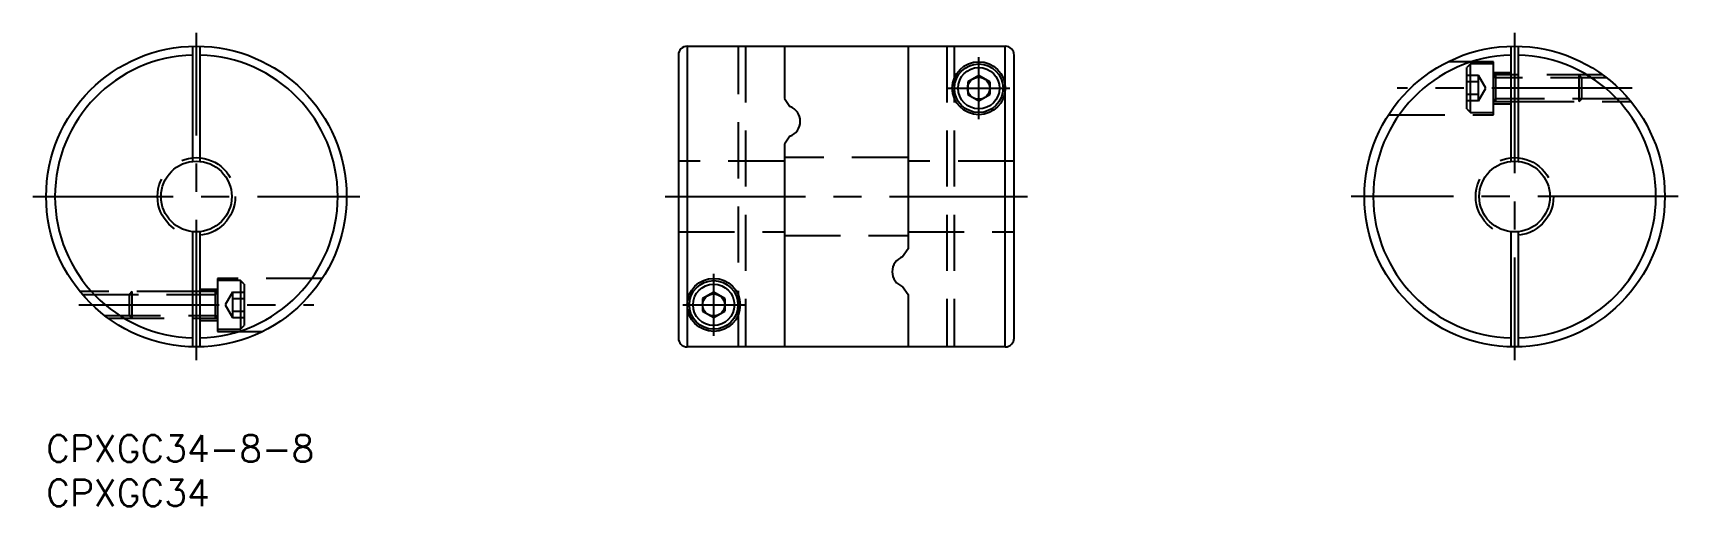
# Model space of a CAD drawing. Extents: x -1 to 185, y -8 to 45.
import ezdxf

# ---------------------------------------------------------------- set-up
doc = ezdxf.new("R2010")
doc.units = 0
doc.header["$LTSCALE"] = 0.5
doc.linetypes.add('CENTER', pattern=[50.8, 31.75, -6.35, 6.35, -6.35])
doc.linetypes.add('DASHED', pattern=[19.05, 12.7, -6.35])
for name, color, linetype in [('MSM_CENTER', 1, 'CENTER'), ('MSM_CONTINUOUS', 7, 'CONTINUOUS'), ('MSM_DASHED', 4, 'DASHED'), ('MSM_NARROW', 5, 'CONTINUOUS'), ('MSM_PART_NUMBER', 7, 'CONTINUOUS')]:
    doc.layers.add(name, color=color, linetype=linetype)
doc.styles.get("Standard").update_dxf_attribs({"font": 'txt.shx', "height": 3, "bigfont": 'bigfont.shx'})

# ---------------------------------------------------------------- blocks, each defined once
blk = doc.blocks.new('*U18')
at = {"layer": 'MSM_PART_NUMBER'}
blk.add_text('CPXGC34-8-8', height=3, dxfattribs=at).set_placement((0, -3))
blk = doc.blocks.new('*U19')
at = {"layer": 'MSM_PART_NUMBER'}
blk.add_text('CPXGC34', height=3, dxfattribs=at).set_placement((0, -8))

msp = doc.modelspace()

# ---------------------------------------------------------------- linework, layer by layer
at = {"layer": 'MSM_CENTER'}
for p, q in [((17, 8.5), (17, 45.5)), ((166.17, 45.5), (166.17, 8.5)), ((105.54, 35.75), (105.54, 42.75)), ((102.04, 39.25), (109.04, 39.25)), ((179.46, 39.25), (152.89, 39.25)), ((-1.5, 27), (35.5, 27)), ((70.04, 27), (111.04, 27)), ((184.67, 27), (147.67, 27)), ((75.54, 11.25), (75.54, 18.25)), ((3.71, 14.75), (30.29, 14.75)), ((72.04, 14.75), (79.04, 14.75))]:
    msp.add_line(p, q, dxfattribs=at)
at = {"layer": 'MSM_CONTINUOUS'}
for p, q in [((16.6, 30.98), (16.6, 44)), ((17.4, 44), (17.4, 30.98)), ((71.54, 43), (71.54, 11)), ((72.54, 44), (108.54, 44)), ((72.54, 44), (72.54, 10)), ((83.54, 44), (83.54, 38.07)), ((97.54, 44), (97.54, 21.07)), ((108.54, 10), (108.54, 44)), ((109.54, 11), (109.54, 43)), ((165.77, 30.98), (165.77, 44)), ((166.57, 44), (166.57, 30.98)), ((158.64, 42.24), (158.66, 42.25)), ((105.54, 40.69), (104.29, 39.97)), ((104.29, 39.97), (104.29, 38.53)), ((106.79, 39.97), (105.54, 40.69)), ((106.79, 39.97), (106.79, 38.53)), ((166.57, 40.75), (165.77, 40.75)), ((83.54, 38.07), (84.15, 37.19)), ((104.29, 38.53), (105.54, 37.81)), ((105.54, 37.81), (106.79, 38.53)), ((165.77, 37.75), (166.57, 37.75)), ((84.15, 33.81), (83.54, 32.93)), ((83.54, 32.93), (83.54, 10)), ((16.6, 10), (16.6, 23.02)), ((17.4, 23.02), (17.4, 10)), ((165.77, 10), (165.77, 23.02)), ((166.57, 23.02), (166.57, 10)), ((97.54, 21.07), (96.92, 20.19)), ((96.92, 16.81), (97.54, 15.93)), ((17.4, 16.25), (16.6, 16.25)), ((75.54, 16.19), (74.29, 15.47)), ((74.29, 15.47), (74.29, 14.03)), ((76.79, 15.47), (75.54, 16.19)), ((76.79, 15.47), (76.79, 14.03)), ((97.54, 15.93), (97.54, 10)), ((16.6, 13.25), (17.4, 13.25)), ((74.29, 14.03), (75.54, 13.31)), ((75.54, 13.31), (76.79, 14.03)), ((24.54, 11.76), (24.51, 11.75)), ((108.54, 10), (72.54, 10))]:
    msp.add_line(p, q, dxfattribs=at)
for centre, radius in [((17, 27), 17), ((166.17, 27), 17), ((105.54, 39.25), 3), ((105.54, 39.25), 2.75), ((105.54, 39.25), 2.34), ((105.54, 39.25), 1.25), ((17, 27), 4), ((166.17, 27), 4), ((75.54, 14.75), 3), ((75.54, 14.75), 2.75), ((75.54, 14.75), 2.34), ((75.54, 14.75), 1.25)]:
    msp.add_circle(centre, radius, dxfattribs=at)
for centre, radius, start, end in [((17, 27), 16, 91.4325, 268.5675), ((17, 27), 16, 271.4325, 88.5675), ((72.55, 42.99), 1.01, 90.4867, 179.5302), ((108.54, 43), 1, 359.9904, 89.9928), ((166.17, 27), 16, 91.4325, 268.5675), ((166.17, 27), 16, 271.4325, 88.5675), ((83.54, 35.5), 1.8, 290, 70), ((97.54, 18.5), 1.8, 110, 250), ((72.54, 11), 1, 179.9915, 269.9917), ((108.52, 11.01), 1.01, 270.7858, 359.231)]:
    msp.add_arc(centre, radius, start, end, dxfattribs=at)
at = {"layer": 'MSM_DASHED'}
for p, q in [((78.34, 10), (78.34, 44)), ((79.14, 44), (79.14, 10)), ((101.94, 44), (101.94, 10)), ((102.74, 44), (102.74, 10)), ((163.77, 42.25), (158.66, 42.25)), ((161.19, 42), (160.77, 41.59)), ((160.77, 36.91), (160.77, 41.59)), ((163.77, 42), (161.19, 42)), ((161.19, 36.5), (161.19, 42)), ((163.77, 36.25), (163.77, 42.25)), ((165.77, 41), (163.77, 41)), ((162.07, 40.69), (160.77, 40.69)), ((162.07, 39.97), (160.77, 39.97)), ((162.07, 37.81), (162.07, 40.69)), ((162.91, 39.25), (162.07, 40.69)), ((162.07, 37.81), (162.91, 39.25)), ((165.77, 40.75), (163.77, 40.75)), ((163.77, 40.75), (164.02, 40.44)), ((164.02, 40.75), (164.02, 37.75)), ((165.77, 40.44), (164.02, 40.44)), ((176.17, 40.75), (166.57, 40.75)), ((176.58, 40.44), (166.57, 40.44)), ((173.77, 40.44), (173.47, 40.75)), ((173.47, 37.75), (173.47, 40.75)), ((173.77, 38.06), (173.77, 40.44)), ((162.07, 38.53), (160.77, 38.53)), ((162.07, 37.81), (160.77, 37.81)), ((163.77, 37.75), (164.02, 38.06)), ((163.77, 37.75), (165.77, 37.75)), ((163.77, 37.5), (165.77, 37.5)), ((165.77, 38.06), (164.02, 38.06)), ((179.09, 38.06), (166.57, 38.06)), ((166.57, 37.75), (179.34, 37.75)), ((173.47, 37.75), (173.77, 38.06)), ((151.92, 36.25), (163.77, 36.25)), ((160.77, 36.91), (161.19, 36.5)), ((161.19, 36.5), (163.77, 36.5)), ((83.54, 31), (71.54, 31)), ((97.54, 31.4), (83.54, 31.4)), ((109.54, 31), (97.54, 31)), ((71.54, 23), (83.54, 23)), ((83.54, 22.6), (97.54, 22.6)), ((97.54, 23), (109.54, 23)), ((31.26, 17.75), (19.4, 17.75)), ((19.4, 17.75), (19.4, 11.75)), ((21.99, 17.5), (19.4, 17.5)), ((22.4, 17.09), (21.99, 17.5)), ((21.99, 17.5), (21.99, 12)), ((22.4, 17.09), (22.4, 12.41)), ((16.6, 16.25), (3.83, 16.25)), ((4.09, 15.94), (16.6, 15.94)), ((9.71, 16.25), (9.4, 15.94)), ((9.4, 15.94), (9.4, 13.56)), ((9.71, 16.25), (9.71, 13.25)), ((19.4, 16.5), (17.4, 16.5)), ((19.4, 16.25), (17.4, 16.25)), ((17.4, 15.94), (19.15, 15.94)), ((19.15, 13.25), (19.15, 16.25)), ((19.4, 16.25), (19.15, 15.94)), ((21.1, 16.19), (20.27, 14.75)), ((21.1, 16.19), (22.4, 16.19)), ((21.1, 16.19), (21.1, 13.31)), ((21.1, 15.47), (22.4, 15.47)), ((6.59, 13.56), (16.6, 13.56)), ((7, 13.25), (16.6, 13.25)), ((9.4, 13.56), (9.71, 13.25)), ((17.4, 13.56), (19.15, 13.56)), ((17.4, 13.25), (19.4, 13.25)), ((19.4, 13.25), (19.15, 13.56)), ((20.27, 14.75), (21.1, 13.31)), ((21.1, 14.03), (22.4, 14.03)), ((21.1, 13.31), (22.4, 13.31)), ((17.4, 13), (19.4, 13)), ((19.4, 12), (21.99, 12)), ((19.4, 11.75), (24.51, 11.75)), ((21.99, 12), (22.4, 12.41))]:
    msp.add_line(p, q, dxfattribs=at)
for centre in [(17, 27), (166.17, 27)]:
    msp.add_circle(centre, 4.4, dxfattribs=at)
at = {"layer": 'MSM_NARROW'}
for p, q in [((166.57, 40.44), (165.77, 40.44)), ((166.57, 38.06), (165.77, 38.06)), ((16.6, 15.94), (17.4, 15.94)), ((16.6, 13.56), (17.4, 13.56))]:
    msp.add_line(p, q, dxfattribs=at)

# ---------------------------------------------------------------- block references
at = {"layer": 'MSM_CONTINUOUS'}
for name in ['*U18', '*U19']:
    msp.add_blockref(name, (0, 0), dxfattribs=at)

doc.saveas('drawing.dxf')
